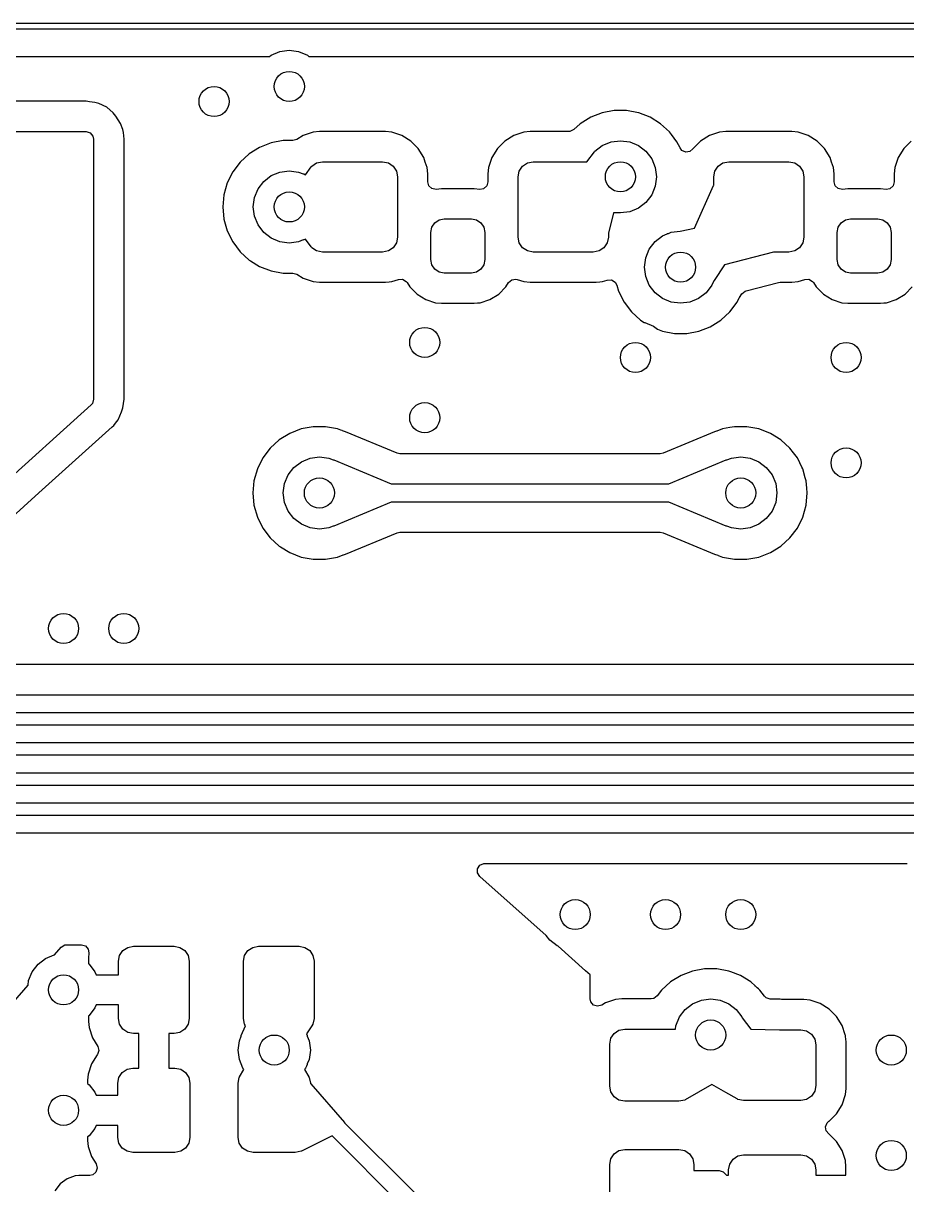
# Model space of a CAD drawing. Extents: x 90 to 175, y -109.5 to -35.9.
# Drawn here: x 140.08 to 154.76, y -55.24 to -35.95 of the extents above; entities that cross this region are included whole.
import ezdxf

# ---------------------------------------------------------------- set-up
doc = ezdxf.new("R2010")
doc.units = 0
doc.layers.add('BLACK', color=7, linetype='CONTINUOUS')

msp = doc.modelspace()

# ---------------------------------------------------------------- linework, layer by layer
at = {"layer": 'BLACK', "linetype": 'CONTINUOUS'}
for p, q in [((90, -35.95), (175, -35.95)), ((174.95, -36.05), (90.05, -36.05)), ((144.2, -36.480385), (144.344709, -36.420445)), ((144.344709, -36.420445), (144.5, -36.4)), ((144.5, -36.4), (144.655291, -36.420445)), ((144.655291, -36.420445), (144.8, -36.480385)), ((130.076214, -36.5005), (144.173786, -36.5005)), ((144.173786, -36.5005), (144.2, -36.480385)), ((144.8, -36.480385), (144.826214, -36.5005)), ((144.826214, -36.5005), (168.624281, -36.5005)), ((141.126, -37.2445), (131.124, -37.2445)), ((141.182966, -37.25269), (141.126, -37.2445)), ((141.268419, -37.264976), (141.182966, -37.25269)), ((141.268425, -37.264978), (141.268419, -37.264976)), ((141.312858, -37.278025), (141.268425, -37.264978)), ((141.335459, -37.284662), (141.312858, -37.278025)), ((141.33546, -37.284662), (141.335459, -37.284662)), ((141.335465, -37.284664), (141.33546, -37.284662)), ((141.466331, -37.34443), (141.335465, -37.284664)), ((141.466333, -37.344431), (141.466331, -37.34443)), ((141.466336, -37.344433), (141.466333, -37.344431)), ((141.57507, -37.438653), (141.466336, -37.344433)), ((149.898024, -37.3995), (149.697544, -37.436976)), ((150.101976, -37.3995), (149.898024, -37.3995)), ((150.302456, -37.436976), (150.101976, -37.3995)), ((141.575072, -37.438656), (141.57507, -37.438653)), ((141.575076, -37.438659), (141.575072, -37.438656)), ((141.62082, -37.491451), (141.575076, -37.438659)), ((141.620825, -37.491457), (141.62082, -37.491451)), ((141.620828, -37.491462), (141.620825, -37.491457)), ((141.698613, -37.612496), (141.620828, -37.491462)), ((149.507357, -37.510655), (149.333962, -37.618016)), ((149.507364, -37.510651), (149.507357, -37.510655)), ((149.697541, -37.436977), (149.507364, -37.510651)), ((149.697544, -37.436976), (149.697541, -37.436976)), ((149.697541, -37.436976), (149.697541, -37.436977)), ((150.3068, -37.438659), (150.302456, -37.436976)), ((150.492635, -37.510651), (150.3068, -37.438659)), ((150.492642, -37.510655), (150.492635, -37.510651)), ((150.666039, -37.618017), (150.492642, -37.510655)), ((131.124, -37.75), (141.126, -37.75)), ((141.126, -37.75), (141.193039, -37.769685)), ((141.193039, -37.769685), (141.238794, -37.822489)), ((141.698616, -37.612502), (141.698613, -37.612496)), ((141.732637, -37.714722), (141.698616, -37.612502)), ((141.732741, -37.715033), (141.732637, -37.714722)), ((141.743947, -37.766544), (141.732741, -37.715033)), ((141.7555, -37.874), (141.743947, -37.766544)), ((144.8972, -37.760001), (144.730668, -37.815185)), ((144.897203, -37.76), (144.8972, -37.760001)), ((144.99998, -37.749501), (144.897203, -37.76)), ((144.999998, -37.7495), (144.99998, -37.749501)), ((146.10001, -37.7495), (144.999998, -37.7495)), ((146.202795, -37.76), (146.10001, -37.7495)), ((146.202797, -37.760001), (146.202795, -37.76)), ((146.369334, -37.815186), (146.202797, -37.760001)), ((148.3972, -37.760001), (148.230668, -37.815185)), ((148.397203, -37.76), (148.3972, -37.760001)), ((148.49998, -37.749501), (148.397203, -37.76)), ((148.499998, -37.7495), (148.49998, -37.749501)), ((149.141692, -37.7495), (148.499998, -37.7495)), ((149.162425, -37.747754), (149.141692, -37.7495)), ((149.22523, -37.717138), (149.162425, -37.747754)), ((149.227546, -37.715027), (149.22523, -37.717138)), ((149.333959, -37.618019), (149.227546, -37.715027)), ((149.333962, -37.618016), (149.333959, -37.618019)), ((150.666041, -37.618019), (150.666039, -37.618017)), ((150.816762, -37.755418), (150.666041, -37.618019)), ((150.849393, -37.798629), (150.816762, -37.755418)), ((150.939673, -37.918179), (150.849393, -37.798629)), ((151.6472, -37.760001), (151.480668, -37.815185)), ((151.647203, -37.76), (151.6472, -37.760001)), ((151.74998, -37.749501), (151.647203, -37.76)), ((151.749998, -37.7495), (151.74998, -37.749501)), ((152.85001, -37.7495), (151.749998, -37.7495)), ((152.952795, -37.76), (152.85001, -37.7495)), ((152.952797, -37.760001), (152.952795, -37.76)), ((153.119334, -37.815186), (152.952797, -37.760001)), ((141.238794, -37.822489), (141.25, -37.874)), ((141.25, -37.874), (141.25, -42.194775)), ((141.7555, -39), (141.7555, -37.874)), ((144.197541, -37.936977), (144.007364, -38.010651)), ((144.197544, -37.936976), (144.197541, -37.936976)), ((144.197541, -37.936976), (144.197541, -37.936977)), ((144.398024, -37.8995), (144.197544, -37.936976)), ((144.558804, -37.8995), (144.398024, -37.8995)), ((144.6239, -37.881039), (144.558804, -37.8995)), ((144.730659, -37.815189), (144.6239, -37.881039)), ((144.730668, -37.815185), (144.730659, -37.815189)), ((146.518656, -37.907288), (146.369334, -37.815186)), ((146.642712, -38.031344), (146.518656, -37.907288)), ((148.081342, -37.907289), (147.957289, -38.031342)), ((148.230663, -37.815187), (148.081342, -37.907289)), ((148.230668, -37.815185), (148.230663, -37.815187)), ((149.575736, -38.075736), (149.7, -37.980385)), ((149.7, -37.980385), (149.844709, -37.920445)), ((149.844709, -37.920445), (150, -37.9)), ((150, -37.9), (150.155291, -37.920445)), ((150.155291, -37.920445), (150.3, -37.980385)), ((150.3, -37.980385), (150.424264, -38.075736)), ((150.99096, -38.021179), (150.939673, -37.918179)), ((151.331342, -37.907289), (151.207288, -38.031343)), ((151.480663, -37.815187), (151.331342, -37.907289)), ((151.480668, -37.815185), (151.480663, -37.815187)), ((153.268656, -37.907288), (153.119334, -37.815186)), ((153.392712, -38.031344), (153.268656, -37.907288)), ((154.831342, -37.907289), (154.707289, -38.031342)), ((143.833958, -38.118019), (143.683237, -38.255418)), ((143.83396, -38.118017), (143.833958, -38.118019)), ((144.007357, -38.010655), (143.83396, -38.118017)), ((144.007364, -38.010651), (144.007357, -38.010655)), ((146.734814, -38.180666), (146.642712, -38.031344)), ((146.759584, -38.255418), (146.734814, -38.180666)), ((147.865186, -38.180666), (147.810001, -38.347203)), ((147.865187, -38.180663), (147.865186, -38.180666)), ((147.957289, -38.031342), (147.865187, -38.180663)), ((149.441171, -38.25), (149.567622, -38.086243)), ((149.567622, -38.086243), (149.567714, -38.08619)), ((149.567714, -38.08619), (149.575736, -38.075736)), ((150.424264, -38.075736), (150.519615, -38.2)), ((151.022488, -38.061091), (150.99096, -38.021179)), ((151.086565, -38.088946), (151.022488, -38.061091)), ((151.15553, -38.077736), (151.086565, -38.088946)), ((151.201751, -38.036176), (151.15553, -38.077736)), ((151.202807, -38.037011), (151.201751, -38.036176)), ((151.207288, -38.031343), (151.202807, -38.037011)), ((153.484814, -38.180666), (153.392712, -38.031344)), ((153.509584, -38.255418), (153.484814, -38.180666)), ((154.615186, -38.180666), (154.560001, -38.347203)), ((154.615187, -38.180663), (154.615186, -38.180666)), ((154.707289, -38.031342), (154.615187, -38.180663)), ((143.683237, -38.255418), (143.560327, -38.418178)), ((144.771751, -38.46644), (144.865214, -38.334525)), ((144.865214, -38.334525), (144.866002, -38.334028)), ((144.866002, -38.334028), (144.873223, -38.323223)), ((144.873223, -38.323223), (144.954329, -38.26903)), ((144.954329, -38.26903), (145.05, -38.25)), ((145.05, -38.25), (146.05, -38.25)), ((146.05, -38.25), (146.145671, -38.26903)), ((146.145671, -38.26903), (146.226777, -38.323223)), ((146.226777, -38.323223), (146.28097, -38.404329)), ((146.789998, -38.3472), (146.759584, -38.255418)), ((146.789999, -38.347203), (146.789998, -38.3472)), ((146.800498, -38.449981), (146.789999, -38.347203)), ((147.81, -38.347204), (147.7995, -38.449983)), ((147.810001, -38.347204), (147.81, -38.347204)), ((147.810001, -38.347203), (147.810001, -38.347204)), ((148.31903, -38.404329), (148.373223, -38.323223)), ((148.373223, -38.323223), (148.454329, -38.26903)), ((148.454329, -38.26903), (148.55, -38.25)), ((148.55, -38.25), (149.441171, -38.25)), ((150.519615, -38.2), (150.579555, -38.344709)), ((150.579555, -38.344709), (150.6, -38.5)), ((151.56903, -38.404329), (151.623223, -38.323223)), ((151.623223, -38.323223), (151.704329, -38.26903)), ((151.704329, -38.26903), (151.8, -38.25)), ((151.8, -38.25), (152.8, -38.25)), ((152.8, -38.25), (152.895671, -38.26903)), ((152.895671, -38.26903), (152.976777, -38.323223)), ((152.976777, -38.323223), (153.03097, -38.404329)), ((153.539998, -38.3472), (153.509584, -38.255418)), ((153.539999, -38.347203), (153.539998, -38.3472)), ((153.550498, -38.449981), (153.539999, -38.347203)), ((154.56, -38.347204), (154.5495, -38.449983)), ((154.560001, -38.347204), (154.56, -38.347204)), ((154.560001, -38.347203), (154.560001, -38.347204)), ((143.560327, -38.418178), (143.469422, -38.600739)), ((144.075736, -38.575736), (144.2, -38.480385)), ((144.2, -38.480385), (144.344709, -38.420445)), ((144.344709, -38.420445), (144.5, -38.4)), ((144.5, -38.4), (144.655291, -38.420445)), ((144.655291, -38.420445), (144.730446, -38.451575)), ((144.730446, -38.451575), (144.731161, -38.450863)), ((144.731161, -38.450863), (144.740116, -38.450877)), ((144.740116, -38.450877), (144.740793, -38.451183)), ((144.740793, -38.451183), (144.771751, -38.46644)), ((146.28097, -38.404329), (146.3, -38.5)), ((146.3, -38.5), (146.3, -39.5)), ((146.800499, -38.449998), (146.800498, -38.449981)), ((146.800499, -38.585291), (146.800499, -38.449998)), ((147.7995, -38.449983), (147.7995, -38.58529)), ((148.3, -38.5), (148.31903, -38.404329)), ((148.3, -39.5), (148.3, -38.5)), ((150.6, -38.5), (150.579555, -38.655291)), ((151.55, -38.5), (151.56903, -38.404329)), ((151.55, -38.638922), (151.55, -38.5)), ((153.03097, -38.404329), (153.05, -38.5)), ((153.05, -38.5), (153.05, -39.5)), ((153.550499, -38.449998), (153.550498, -38.449981)), ((153.550499, -38.585291), (153.550499, -38.449998)), ((154.5495, -38.449983), (154.5495, -38.58529)), ((143.469417, -38.600752), (143.413602, -38.796917)), ((143.469422, -38.600739), (143.469417, -38.600752)), ((143.920445, -38.844709), (143.980385, -38.7)), ((143.980385, -38.7), (144.075736, -38.575736)), ((146.817523, -38.647998), (146.800499, -38.585291)), ((146.868407, -38.695879), (146.817523, -38.647998)), ((146.9371, -38.708649), (146.868407, -38.695879)), ((147.026644, -38.699501), (146.9371, -38.708649)), ((147.026662, -38.6995), (147.026644, -38.699501)), ((147.573347, -38.6995), (147.026662, -38.6995)), ((147.662898, -38.708648), (147.573347, -38.6995)), ((147.727011, -38.698084), (147.662898, -38.708648)), ((147.779815, -38.652329), (147.727011, -38.698084)), ((147.7995, -38.58529), (147.779815, -38.652329)), ((150.579555, -38.655291), (150.519615, -38.8)), ((151.228643, -39.353189), (151.545063, -38.643601)), ((151.545063, -38.643601), (151.55, -38.638922)), ((153.567523, -38.647998), (153.550499, -38.585291)), ((153.618407, -38.695879), (153.567523, -38.647998)), ((153.6871, -38.708649), (153.618407, -38.695879)), ((153.776644, -38.699501), (153.6871, -38.708649)), ((153.776662, -38.6995), (153.776644, -38.699501)), ((154.323347, -38.6995), (153.776662, -38.6995)), ((154.412898, -38.708648), (154.323347, -38.6995)), ((154.477011, -38.698084), (154.412898, -38.708648)), ((154.529815, -38.652329), (154.477011, -38.698084)), ((154.5495, -38.58529), (154.529815, -38.652329)), ((143.413602, -38.796917), (143.394785, -38.999999)), ((143.9, -39), (143.920445, -38.844709)), ((150.424264, -38.924264), (150.3, -39.019615)), ((150.519615, -38.8), (150.424264, -38.924264)), ((141.7555, -41.567763), (141.7555, -39)), ((143.394785, -38.999999), (143.394785, -39)), ((143.394785, -39), (143.413602, -39.203082)), ((143.920445, -39.155291), (143.9, -39)), ((149.887648, -39.100806), (149.803828, -39.437131)), ((149.988397, -39.100083), (149.887648, -39.100806)), ((149.991328, -39.098858), (149.988397, -39.100083)), ((150, -39.1), (149.991328, -39.098858)), ((150.155291, -39.079555), (150, -39.1)), ((150.3, -39.019615), (150.155291, -39.079555)), ((143.413602, -39.203082), (143.469417, -39.399247)), ((143.980385, -39.3), (143.920445, -39.155291)), ((144.075736, -39.424264), (143.980385, -39.3)), ((146.85, -39.425), (146.867127, -39.338896)), ((146.867127, -39.338896), (146.915901, -39.265901)), ((146.915901, -39.265901), (146.988896, -39.217127)), ((146.988896, -39.217127), (147.075, -39.2)), ((147.075, -39.2), (147.525, -39.2)), ((147.525, -39.2), (147.611104, -39.217127)), ((147.611104, -39.217127), (147.684099, -39.265901)), ((147.684099, -39.265901), (147.732873, -39.338896)), ((147.732873, -39.338896), (147.75, -39.425)), ((153.6, -39.425), (153.617127, -39.338896)), ((153.617127, -39.338896), (153.665901, -39.265901)), ((153.665901, -39.265901), (153.738896, -39.217127)), ((153.738896, -39.217127), (153.825, -39.2)), ((153.825, -39.2), (154.275, -39.2)), ((154.275, -39.2), (154.361104, -39.217127)), ((154.361104, -39.217127), (154.434099, -39.265901)), ((154.434099, -39.265901), (154.482873, -39.338896)), ((154.482873, -39.338896), (154.5, -39.425)), ((143.469417, -39.399247), (143.469422, -39.39926)), ((143.469422, -39.39926), (143.560327, -39.581821)), ((144.2, -39.519615), (144.075736, -39.424264)), ((144.344709, -39.579555), (144.2, -39.519615)), ((144.771751, -39.533557), (144.740794, -39.548815)), ((144.865213, -39.665472), (144.771751, -39.533557)), ((146.3, -39.5), (146.28097, -39.595671)), ((146.85, -39.875), (146.85, -39.425)), ((147.75, -39.425), (147.75, -39.875)), ((148.31903, -39.595671), (148.3, -39.5)), ((149.8, -39.5), (149.78097, -39.595671)), ((149.803828, -39.437131), (149.8, -39.442305)), ((149.8, -39.442305), (149.8, -39.5)), ((150.575736, -39.575736), (150.7, -39.480385)), ((150.7, -39.480385), (150.777286, -39.448372)), ((150.777286, -39.448372), (150.782156, -39.443517)), ((150.782156, -39.443517), (150.784298, -39.442865)), ((150.784298, -39.442865), (150.796552, -39.440391)), ((150.796552, -39.440391), (150.844709, -39.420445)), ((150.844709, -39.420445), (150.990495, -39.401251)), ((150.990495, -39.401251), (151.228643, -39.353189)), ((153.05, -39.5), (153.03097, -39.595671)), ((153.6, -39.875), (153.6, -39.425)), ((154.5, -39.425), (154.5, -39.875)), ((143.560327, -39.581821), (143.683237, -39.744581)), ((144.5, -39.6), (144.344709, -39.579555)), ((144.655291, -39.579555), (144.5, -39.6)), ((144.730652, -39.548339), (144.655291, -39.579555)), ((144.731859, -39.549398), (144.730652, -39.548339)), ((144.740794, -39.548815), (144.731859, -39.549398)), ((144.866481, -39.666975), (144.865213, -39.665472)), ((144.866747, -39.667085), (144.866481, -39.666975)), ((144.873223, -39.676777), (144.866747, -39.667085)), ((144.954329, -39.73097), (144.873223, -39.676777)), ((146.226777, -39.676777), (146.145671, -39.73097)), ((146.28097, -39.595671), (146.226777, -39.676777)), ((148.373223, -39.676777), (148.31903, -39.595671)), ((148.454329, -39.73097), (148.373223, -39.676777)), ((149.726777, -39.676777), (149.645671, -39.73097)), ((149.78097, -39.595671), (149.726777, -39.676777)), ((150.420445, -39.844709), (150.480385, -39.7)), ((150.480385, -39.7), (150.575736, -39.575736)), ((152.976777, -39.676777), (152.895671, -39.73097)), ((153.03097, -39.595671), (152.976777, -39.676777)), ((143.683237, -39.744581), (143.833958, -39.88198)), ((143.833958, -39.88198), (143.83396, -39.881982)), ((143.83396, -39.881982), (143.855636, -39.895403)), ((143.855636, -39.895403), (144.007363, -39.989348)), ((145.05, -39.75), (144.954329, -39.73097)), ((146.05, -39.75), (145.05, -39.75)), ((146.145671, -39.73097), (146.05, -39.75)), ((146.867127, -39.961104), (146.85, -39.875)), ((147.75, -39.875), (147.732873, -39.961104)), ((148.55, -39.75), (148.454329, -39.73097)), ((149.55, -39.75), (148.55, -39.75)), ((149.645671, -39.73097), (149.55, -39.75)), ((150.4, -40), (150.420445, -39.844709)), ((152.544815, -39.753156), (151.72901, -39.963694)), ((152.545671, -39.7529), (152.544815, -39.753156)), ((152.548966, -39.75), (152.545671, -39.7529)), ((152.8, -39.75), (152.548966, -39.75)), ((152.895671, -39.73097), (152.8, -39.75)), ((153.617127, -39.961104), (153.6, -39.875)), ((154.5, -39.875), (154.482873, -39.961104)), ((144.007363, -39.989348), (144.197544, -40.063024)), ((144.197544, -40.063024), (144.398024, -40.1005)), ((144.398024, -40.1005), (144.558804, -40.1005)), ((144.558804, -40.1005), (144.6239, -40.118961)), ((146.915901, -40.034099), (146.867127, -39.961104)), ((146.988896, -40.082873), (146.915901, -40.034099)), ((147.075, -40.1), (146.988896, -40.082873)), ((147.525, -40.1), (147.075, -40.1)), ((147.611104, -40.082873), (147.525, -40.1)), ((147.684099, -40.034099), (147.611104, -40.082873)), ((147.732873, -39.961104), (147.684099, -40.034099)), ((150.420445, -40.155291), (150.4, -40)), ((151.72901, -39.963694), (151.559633, -40.221533)), ((153.665901, -40.034099), (153.617127, -39.961104)), ((153.738896, -40.082873), (153.665901, -40.034099)), ((153.825, -40.1), (153.738896, -40.082873)), ((154.275, -40.1), (153.825, -40.1)), ((154.361104, -40.082873), (154.275, -40.1)), ((154.434099, -40.034099), (154.361104, -40.082873)), ((154.482873, -39.961104), (154.434099, -40.034099)), ((144.6239, -40.118961), (144.730659, -40.18481)), ((144.730659, -40.18481), (144.73066, -40.18481)), ((144.73066, -40.18481), (144.730666, -40.184814)), ((144.730666, -40.184814), (144.897203, -40.239999)), ((144.897203, -40.239999), (144.999991, -40.2505)), ((144.999991, -40.2505), (146.100008, -40.250499)), ((146.100008, -40.250499), (146.100016, -40.250498)), ((146.100016, -40.250498), (146.100019, -40.250498)), ((146.100019, -40.250498), (146.156302, -40.244748)), ((146.156302, -40.244748), (146.202797, -40.239999)), ((146.202797, -40.239999), (146.313091, -40.20345)), ((146.313091, -40.20345), (146.382916, -40.201049)), ((146.382916, -40.201049), (146.442959, -40.23678)), ((146.442959, -40.23678), (146.457631, -40.25606)), ((146.457631, -40.25606), (146.502029, -40.32804)), ((148.097968, -40.328044), (148.142369, -40.256058)), ((148.142369, -40.256058), (148.194315, -40.209336)), ((148.194315, -40.209336), (148.263277, -40.198113)), ((148.263277, -40.198113), (148.286905, -40.20345)), ((148.286905, -40.20345), (148.397203, -40.239999)), ((148.397203, -40.239999), (148.499991, -40.2505)), ((148.499991, -40.2505), (149.600008, -40.250499)), ((149.600008, -40.250499), (149.600016, -40.250498)), ((149.600016, -40.250498), (149.600019, -40.250498)), ((149.600019, -40.250498), (149.656302, -40.244748)), ((149.656302, -40.244748), (149.702797, -40.239999)), ((149.702797, -40.239999), (149.782186, -40.213691)), ((149.782186, -40.213691), (149.852013, -40.211289)), ((149.852013, -40.211289), (149.912055, -40.24702)), ((149.912055, -40.24702), (149.940456, -40.297462)), ((149.940456, -40.297462), (149.969417, -40.399247)), ((150.480385, -40.3), (150.420445, -40.155291)), ((150.575736, -40.424264), (150.480385, -40.3)), ((151.519615, -40.3), (151.424264, -40.424264)), ((151.550114, -40.226367), (151.519615, -40.3)), ((151.552226, -40.226566), (151.550114, -40.226367)), ((151.559633, -40.221533), (151.552226, -40.226566)), ((152.090689, -40.392415), (152.625352, -40.254432)), ((152.625352, -40.254432), (152.656338, -40.250499)), ((152.656338, -40.250499), (152.850002, -40.250499)), ((152.850002, -40.250499), (152.850008, -40.250499)), ((152.850008, -40.250499), (152.952797, -40.239999)), ((152.952797, -40.239999), (153.063091, -40.20345)), ((153.063091, -40.20345), (153.132916, -40.201049)), ((153.132916, -40.201049), (153.192959, -40.23678)), ((153.192959, -40.23678), (153.207631, -40.25606)), ((153.207631, -40.25606), (153.252029, -40.32804)), ((146.502029, -40.32804), (146.502032, -40.328044)), ((146.502032, -40.328044), (146.621955, -40.447967)), ((146.621955, -40.447967), (146.621959, -40.44797)), ((146.621959, -40.44797), (146.766294, -40.536998)), ((147.833697, -40.537003), (147.978044, -40.447968)), ((147.978044, -40.447968), (148.097968, -40.328044)), ((149.969417, -40.399247), (149.969422, -40.39926)), ((149.969422, -40.39926), (150.060327, -40.581821)), ((150.7, -40.519615), (150.575736, -40.424264)), ((151.424264, -40.424264), (151.3, -40.519615)), ((151.978982, -40.503863), (152.018044, -40.444399)), ((152.018044, -40.444399), (152.071303, -40.399175)), ((152.071303, -40.399175), (152.090689, -40.392415)), ((153.252029, -40.32804), (153.252032, -40.328044)), ((153.252032, -40.328044), (153.371955, -40.447967)), ((153.371955, -40.447967), (153.371959, -40.44797)), ((153.371959, -40.44797), (153.516294, -40.536998)), ((154.583697, -40.537003), (154.728044, -40.447968)), ((154.728044, -40.447968), (154.847968, -40.328044)), ((146.766294, -40.536998), (146.766297, -40.536999)), ((146.766297, -40.536999), (146.766303, -40.537003)), ((146.766303, -40.537003), (146.927292, -40.590349)), ((146.927292, -40.590349), (147.026655, -40.6005)), ((147.026655, -40.6005), (147.573344, -40.600499)), ((147.573344, -40.600499), (147.573352, -40.600498)), ((147.573352, -40.600498), (147.573355, -40.600498)), ((147.573355, -40.600498), (147.62776, -40.59494)), ((147.62776, -40.59494), (147.672708, -40.590349)), ((147.672708, -40.590349), (147.833697, -40.537003)), ((150.060327, -40.581821), (150.183237, -40.744581)), ((150.844709, -40.579555), (150.7, -40.519615)), ((151, -40.6), (150.844709, -40.579555)), ((151.155291, -40.579555), (151, -40.6)), ((151.3, -40.519615), (151.155291, -40.579555)), ((151.816764, -40.744579), (151.939673, -40.581821)), ((151.939673, -40.581821), (151.975301, -40.510266)), ((151.975301, -40.510266), (151.978982, -40.503863)), ((153.516294, -40.536998), (153.516297, -40.536999)), ((153.516297, -40.536999), (153.516303, -40.537003)), ((153.516303, -40.537003), (153.677292, -40.590349)), ((153.677292, -40.590349), (153.776655, -40.6005)), ((153.776655, -40.6005), (154.323344, -40.600499)), ((154.323344, -40.600499), (154.323352, -40.600498)), ((154.323352, -40.600498), (154.323355, -40.600498)), ((154.323355, -40.600498), (154.37776, -40.59494)), ((154.37776, -40.59494), (154.422708, -40.590349)), ((154.422708, -40.590349), (154.583697, -40.537003)), ((150.183237, -40.744581), (150.333958, -40.88198)), ((150.333958, -40.88198), (150.33396, -40.881982)), ((150.33396, -40.881982), (150.393593, -40.918904)), ((151.492637, -40.989348), (151.666041, -40.881981)), ((151.666041, -40.881981), (151.816764, -40.744579)), ((150.393593, -40.918904), (150.405291, -40.920445)), ((150.405291, -40.920445), (150.55, -40.980385)), ((150.55, -40.980385), (150.617067, -41.031847)), ((150.617067, -41.031847), (150.697544, -41.063024)), ((150.697544, -41.063024), (150.898024, -41.1005)), ((151.101976, -41.1005), (151.302456, -41.063024)), ((151.302456, -41.063024), (151.492637, -40.989348)), ((150.898024, -41.1005), (150.898026, -41.1005)), ((150.898026, -41.1005), (151.101974, -41.1005)), ((151.101974, -41.1005), (151.101976, -41.1005)), ((141.7555, -42.194775), (141.7555, -41.567763)), ((141.25, -42.194775), (141.230315, -42.261814)), ((141.735024, -42.337191), (141.7555, -42.194775)), ((141.208952, -42.286943), (138.785369, -44.468168)), ((141.230315, -42.261814), (141.208952, -42.286943)), ((141.655567, -42.535111), (141.715338, -42.404234)), ((141.715338, -42.404234), (141.735023, -42.337195)), ((141.735023, -42.337195), (141.735024, -42.337191)), ((141.583163, -42.627209), (141.61545, -42.58923)), ((141.61545, -42.58923), (141.655567, -42.535111)), ((140.338978, -43.75), (141.55965, -42.651395)), ((141.55965, -42.651395), (141.583163, -42.627209)), ((144.507357, -42.760655), (144.33396, -42.868017)), ((144.507364, -42.760651), (144.507357, -42.760655)), ((144.697541, -42.686977), (144.507364, -42.760651)), ((144.697544, -42.686976), (144.697541, -42.686976)), ((144.697541, -42.686976), (144.697541, -42.686977)), ((144.898024, -42.6495), (144.697544, -42.686976)), ((145.101976, -42.6495), (144.898024, -42.6495)), ((145.301958, -42.686883), (145.101976, -42.6495)), ((145.302461, -42.686977), (145.301958, -42.686883)), ((145.357979, -42.708485), (145.302461, -42.686977)), ((145.377721, -42.713674), (145.357979, -42.708485)), ((145.377664, -42.713907), (145.377721, -42.713674)), ((145.383584, -42.715372), (145.377664, -42.713907)), ((145.434819, -42.733551), (145.383584, -42.715372)), ((146.290209, -43.089962), (145.434819, -42.733551)), ((151.565159, -42.733559), (150.709792, -43.089962)), ((151.565165, -42.733557), (151.565159, -42.733559)), ((151.597816, -42.72515), (151.565165, -42.733557)), ((151.604758, -42.72292), (151.597816, -42.72515)), ((151.697538, -42.686977), (151.604758, -42.72292)), ((151.697542, -42.686976), (151.697538, -42.686977)), ((151.815443, -42.664937), (151.697542, -42.686976)), ((151.898024, -42.6495), (151.815443, -42.664937)), ((152.101976, -42.6495), (151.898024, -42.6495)), ((152.302456, -42.686976), (152.101976, -42.6495)), ((152.371052, -42.71355), (152.302456, -42.686976)), ((152.492635, -42.760651), (152.371052, -42.71355)), ((152.492642, -42.760655), (152.492635, -42.760651)), ((152.666039, -42.868017), (152.492642, -42.760655)), ((144.183237, -43.005418), (144.060327, -43.168178)), ((144.333958, -42.868019), (144.183237, -43.005418)), ((144.33396, -42.868017), (144.333958, -42.868019)), ((152.666041, -42.868019), (152.666039, -42.868017)), ((152.816762, -43.005418), (152.666041, -42.868019)), ((152.875674, -43.08343), (152.816762, -43.005418)), ((144.060327, -43.168178), (143.969422, -43.350739)), ((144.7, -43.230385), (144.844709, -43.170445)), ((144.844709, -43.170445), (145, -43.15)), ((145, -43.15), (145.155291, -43.170445)), ((145.155291, -43.170445), (145.230153, -43.201454)), ((145.230153, -43.201454), (145.231454, -43.200158)), ((145.231454, -43.200158), (145.240409, -43.200172)), ((145.240409, -43.200172), (145.240415, -43.200174)), ((145.240415, -43.200174), (146.1928, -43.597)), ((146.337901, -43.0995), (146.290209, -43.089962)), ((146.746202, -43.0995), (146.337901, -43.0995)), ((146.75, -43.1), (146.746202, -43.0995)), ((146.753798, -43.0995), (146.75, -43.1)), ((150.6621, -43.0995), (146.753798, -43.0995)), ((150.709792, -43.089962), (150.6621, -43.0995)), ((150.8072, -43.597), (151.759585, -43.200173)), ((151.759585, -43.200173), (151.768539, -43.200155)), ((151.768539, -43.200155), (151.769844, -43.201454)), ((151.769844, -43.201454), (151.844709, -43.170445)), ((151.844709, -43.170445), (152, -43.15)), ((152, -43.15), (152.155291, -43.170445)), ((152.155291, -43.170445), (152.3, -43.230385)), ((152.939673, -43.168179), (152.875674, -43.08343)), ((152.945565, -43.180012), (152.939673, -43.168179)), ((153.016351, -43.322171), (152.945565, -43.180012)), ((143.969417, -43.350752), (143.913602, -43.546917)), ((143.969422, -43.350739), (143.969417, -43.350752)), ((144.480385, -43.45), (144.575736, -43.325736)), ((144.575736, -43.325736), (144.7, -43.230385)), ((152.3, -43.230385), (152.424264, -43.325736)), ((152.424264, -43.325736), (152.519615, -43.45)), ((153.030582, -43.35075), (153.016351, -43.322171)), ((153.071965, -43.496195), (153.030582, -43.35075)), ((143.913602, -43.546917), (143.894785, -43.749999)), ((144.420445, -43.594709), (144.480385, -43.45)), ((152.519615, -43.45), (152.579555, -43.594709)), ((153.086397, -43.546917), (153.071965, -43.496195)), ((153.097783, -43.669799), (153.086397, -43.546917)), ((139.123531, -44.843903), (140.338978, -43.75)), ((143.894785, -43.749999), (143.894785, -43.75)), ((143.894785, -43.75), (143.913602, -43.953082)), ((144.4, -43.75), (144.420445, -43.594709)), ((144.420445, -43.905291), (144.4, -43.75)), ((146.1928, -43.597), (146.195788, -43.6)), ((146.195788, -43.6), (150.803231, -43.6)), ((150.803231, -43.6), (150.803427, -43.599527)), ((150.803427, -43.599527), (150.8072, -43.597)), ((152.579555, -43.594709), (152.6, -43.75)), ((152.6, -43.75), (152.579555, -43.905291)), ((153.086397, -43.953083), (153.105215, -43.75)), ((153.105215, -43.75), (153.097783, -43.669799)), ((143.913602, -43.953082), (143.969417, -44.149247)), ((144.480385, -44.05), (144.420445, -43.905291)), ((146.1928, -43.902999), (145.240415, -44.299825)), ((146.196573, -43.900472), (146.1928, -43.902999)), ((146.196769, -43.9), (146.196573, -43.900472)), ((150.804213, -43.9), (146.196769, -43.9)), ((150.8072, -43.902999), (150.804213, -43.9)), ((151.759584, -44.299825), (150.8072, -43.902999)), ((152.579555, -43.905291), (152.519615, -44.05)), ((153.030582, -44.14925), (153.086397, -43.953083)), ((143.969417, -44.149247), (143.969422, -44.14926)), ((143.969422, -44.14926), (144.060327, -44.331821)), ((144.575736, -44.174264), (144.480385, -44.05)), ((152.519615, -44.05), (152.424264, -44.174264)), ((152.939673, -44.331821), (153.030582, -44.14925)), ((144.060327, -44.331821), (144.183237, -44.494581)), ((144.7, -44.269615), (144.575736, -44.174264)), ((144.844709, -44.329555), (144.7, -44.269615)), ((145, -44.35), (144.844709, -44.329555)), ((145.155291, -44.329555), (145, -44.35)), ((145.230155, -44.298545), (145.155291, -44.329555)), ((145.23146, -44.299844), (145.230155, -44.298545)), ((145.240415, -44.299825), (145.23146, -44.299844)), ((151.75959, -44.299827), (151.759584, -44.299825)), ((151.768545, -44.299841), (151.75959, -44.299827)), ((151.769844, -44.298545), (151.768545, -44.299841)), ((151.844709, -44.329555), (151.769844, -44.298545)), ((152, -44.35), (151.844709, -44.329555)), ((152.155291, -44.329555), (152, -44.35)), ((152.3, -44.269615), (152.155291, -44.329555)), ((152.424264, -44.174264), (152.3, -44.269615)), ((152.816764, -44.494579), (152.939673, -44.331821)), ((144.183237, -44.494581), (144.333958, -44.63198)), ((145.434838, -44.766441), (146.290208, -44.410038)), ((146.290208, -44.410038), (146.3379, -44.4005)), ((146.3379, -44.4005), (150.6621, -44.4005)), ((150.6621, -44.4005), (150.709792, -44.410038)), ((150.709792, -44.410038), (151.565167, -44.766443)), ((152.666041, -44.631981), (152.816764, -44.494579)), ((144.333958, -44.63198), (144.33396, -44.631982)), ((144.33396, -44.631982), (144.354441, -44.644663)), ((144.354441, -44.644663), (144.507363, -44.739348)), ((144.507363, -44.739348), (144.697544, -44.813024)), ((152.302456, -44.813024), (152.492637, -44.739348)), ((152.492637, -44.739348), (152.666041, -44.631981)), ((144.697544, -44.813024), (144.898024, -44.8505)), ((144.898024, -44.8505), (144.898026, -44.8505)), ((144.898026, -44.8505), (145.101974, -44.8505)), ((145.101974, -44.8505), (145.101976, -44.8505)), ((145.101976, -44.8505), (145.302456, -44.813024)), ((145.302456, -44.813024), (145.395251, -44.777075)), ((145.395251, -44.777075), (145.402172, -44.77485)), ((145.402172, -44.77485), (145.434838, -44.766441)), ((151.565167, -44.766443), (151.565173, -44.766445)), ((151.565173, -44.766445), (151.565174, -44.766446)), ((151.565174, -44.766446), (151.616416, -44.784627)), ((151.616416, -44.784627), (151.622334, -44.786092)), ((151.622334, -44.786092), (151.622275, -44.786326)), ((151.622275, -44.786326), (151.64202, -44.791514)), ((151.64202, -44.791514), (151.697538, -44.813022)), ((151.697538, -44.813022), (151.697539, -44.813022)), ((151.697539, -44.813022), (151.697544, -44.813024)), ((151.697544, -44.813024), (151.898024, -44.8505)), ((151.898024, -44.8505), (151.898026, -44.8505)), ((151.898026, -44.8505), (152.101974, -44.8505)), ((152.101974, -44.8505), (152.101976, -44.8505)), ((152.101976, -44.8505), (152.302456, -44.813024)), ((140.746202, -46.5995), (139.753798, -46.5995)), ((140.75, -46.6), (140.746202, -46.5995)), ((140.753798, -46.5995), (140.75, -46.6)), ((141.746202, -46.5995), (140.753798, -46.5995)), ((141.75, -46.6), (141.746202, -46.5995)), ((141.753798, -46.5995), (141.75, -46.6)), ((156.216392, -46.5995), (141.753798, -46.5995)), ((122.75, -47.1), (156.25, -47.1)), ((156.187868, -47.4), (122.812132, -47.4)), ((124.047918, -47.6), (156.042894, -47.6)), ((155.980762, -47.9), (124.11005, -47.9)), ((126.5, -48.1), (155.5, -48.1)), ((155.437868, -48.4), (126.562132, -48.4)), ((136.25, -48.6), (155.292894, -48.6)), ((155.230762, -48.9), (136.312132, -48.9)), ((136.5, -49.1), (155.085788, -49.1)), ((155.023656, -49.4), (136.562132, -49.4)), ((147.626931, -49.988064), (147.665446, -49.929768)), ((147.665446, -49.929768), (147.729363, -49.901549)), ((147.729363, -49.901549), (147.745457, -49.9005)), ((147.745457, -49.9005), (154.76498, -49.9005)), ((147.626048, -50.057928), (147.626931, -49.988064)), ((147.663075, -50.117178), (147.626048, -50.057928)), ((148.768753, -51.100003), (147.663075, -50.117178)), ((148.825736, -51.174264), (148.768753, -51.100003)), ((140.60166, -51.419529), (140.712948, -51.292344)), ((140.712948, -51.292344), (140.771908, -51.254855)), ((140.771908, -51.254855), (140.806268, -51.25)), ((140.806268, -51.25), (141.048175, -51.25)), ((141.048175, -51.25), (141.115214, -51.269685)), ((141.115214, -51.269685), (141.160969, -51.322489)), ((141.735723, -51.348223), (141.816829, -51.29403)), ((141.816829, -51.29403), (141.9125, -51.275)), ((141.9125, -51.275), (142.5875, -51.275)), ((142.5875, -51.275), (142.683171, -51.29403)), ((142.683171, -51.29403), (142.764277, -51.348223)), ((143.810723, -51.348223), (143.891829, -51.29403)), ((143.891829, -51.29403), (143.9875, -51.275)), ((143.9875, -51.275), (144.6625, -51.275)), ((144.6625, -51.275), (144.758171, -51.29403)), ((144.758171, -51.29403), (144.839277, -51.348223)), ((148.95, -51.269615), (148.825736, -51.174264)), ((148.967915, -51.277035), (148.95, -51.269615)), ((149.423111, -51.681654), (148.967915, -51.277035)), ((140.325736, -51.575736), (140.45, -51.480385)), ((140.45, -51.480385), (140.594709, -51.420445)), ((140.594709, -51.420445), (140.60166, -51.419529)), ((141.160969, -51.322489), (141.171533, -51.386603)), ((141.171533, -51.386603), (141.1625, -51.475013)), ((141.1625, -51.475013), (141.1625, -51.566709)), ((141.6625, -51.525), (141.68153, -51.429329)), ((141.68153, -51.429329), (141.735723, -51.348223)), ((142.764277, -51.348223), (142.81847, -51.429329)), ((142.81847, -51.429329), (142.8375, -51.525)), ((143.7375, -51.525), (143.75653, -51.429329)), ((143.75653, -51.429329), (143.810723, -51.348223)), ((144.839277, -51.348223), (144.89347, -51.429329)), ((144.89347, -51.429329), (144.9125, -51.525)), ((140.230385, -51.7), (140.325736, -51.575736)), ((141.1625, -51.566709), (141.174264, -51.575736)), ((141.174264, -51.575736), (141.269615, -51.7)), ((141.6625, -51.75), (141.6625, -51.525)), ((142.8375, -51.525), (142.8375, -52.475)), ((143.7375, -52.475), (143.7375, -51.525)), ((144.9125, -51.525), (144.9125, -52.475)), ((149.5, -51.75), (149.423111, -51.681654)), ((151.197541, -51.686977), (151.007364, -51.760651)), ((151.197544, -51.686976), (151.197541, -51.686976)), ((151.197541, -51.686976), (151.197541, -51.686977)), ((151.398024, -51.6495), (151.197544, -51.686976)), ((151.601976, -51.6495), (151.398024, -51.6495)), ((151.802456, -51.686976), (151.601976, -51.6495)), ((151.836075, -51.7), (151.802456, -51.686976)), ((140.159962, -51.924327), (140.170445, -51.844709)), ((140.170445, -51.844709), (140.230385, -51.7)), ((141.269615, -51.7), (141.290326, -51.75)), ((141.290326, -51.75), (141.6625, -51.75)), ((149.5, -52.149165), (149.5, -51.75)), ((150.833958, -51.868019), (150.683237, -52.005419)), ((150.83396, -51.868017), (150.833958, -51.868019)), ((151.007357, -51.760655), (150.83396, -51.868017)), ((151.007364, -51.760651), (151.007357, -51.760655)), ((151.992635, -51.760651), (151.836075, -51.7)), ((151.992642, -51.760655), (151.992635, -51.760651)), ((152.166039, -51.868017), (151.992642, -51.760655)), ((152.166041, -51.868019), (152.166039, -51.868017)), ((152.237626, -51.933277), (152.166041, -51.868019)), ((139.148516, -53.080268), (140.159962, -51.924327)), ((150.683237, -52.005419), (150.611641, -52.100227)), ((152.241692, -51.936677), (152.237626, -51.933277)), ((152.24884, -51.942154), (152.241692, -51.936677)), ((152.271545, -51.964198), (152.24884, -51.942154)), ((152.292319, -51.983136), (152.271545, -51.964198)), ((152.316764, -52.005421), (152.292319, -51.983136)), ((152.316766, -52.005424), (152.316764, -52.005421)), ((152.391719, -52.104677), (152.316766, -52.005424)), ((141.290326, -52.25), (141.269615, -52.3)), ((141.6625, -52.25), (141.290326, -52.25)), ((141.6625, -52.475), (141.6625, -52.25)), ((149.510271, -52.198579), (149.5, -52.149165)), ((149.55504, -52.252221), (149.510271, -52.198579)), ((149.621704, -52.273144), (149.55504, -52.252221)), ((149.689096, -52.254704), (149.621704, -52.273144)), ((149.753159, -52.215189), (149.689096, -52.254704)), ((149.753168, -52.215185), (149.753159, -52.215189)), ((149.9197, -52.160001), (149.753168, -52.215185)), ((149.919703, -52.16), (149.9197, -52.160001)), ((150.02248, -52.149501), (149.919703, -52.16)), ((150.022498, -52.1495), (150.02248, -52.149501)), ((150.512687, -52.1495), (150.022498, -52.1495)), ((150.555532, -52.141863), (150.512687, -52.1495)), ((150.611641, -52.100227), (150.555532, -52.141863)), ((151.075736, -52.325736), (151.2, -52.230385)), ((151.2, -52.230385), (151.344709, -52.170445)), ((151.344709, -52.170445), (151.5, -52.15)), ((151.5, -52.15), (151.655291, -52.170445)), ((151.655291, -52.170445), (151.8, -52.230385)), ((151.8, -52.230385), (151.924264, -52.325736)), ((152.421802, -52.133066), (152.391719, -52.104677)), ((152.488484, -52.153931), (152.421802, -52.133066)), ((152.652306, -52.156823), (152.488484, -52.153931)), ((152.674457, -52.160408), (152.652306, -52.156823)), ((152.694264, -52.162), (152.674457, -52.160408)), ((153.047509, -52.162), (152.694264, -52.162)), ((153.047516, -52.162), (153.047509, -52.162)), ((153.150295, -52.1725), (153.047516, -52.162)), ((153.150297, -52.172501), (153.150295, -52.1725)), ((153.316834, -52.227686), (153.150297, -52.172501)), ((153.466156, -52.319788), (153.316834, -52.227686)), ((141.174264, -52.424264), (141.162501, -52.43329)), ((141.162501, -52.43329), (141.162501, -52.524986)), ((141.269615, -52.3), (141.174264, -52.424264)), ((150.920445, -52.594709), (150.980385, -52.45)), ((150.980385, -52.45), (151.075736, -52.325736)), ((151.924264, -52.325736), (152.019615, -52.45)), ((152.019615, -52.45), (152.024906, -52.462773)), ((153.590212, -52.443844), (153.466156, -52.319788)), ((153.682314, -52.593166), (153.590212, -52.443844)), ((141.162501, -52.524986), (141.172994, -52.627697)), ((141.172994, -52.627697), (141.228141, -52.794119)), ((141.68153, -52.570671), (141.6625, -52.475)), ((141.735723, -52.651777), (141.68153, -52.570671)), ((141.816829, -52.70597), (141.735723, -52.651777)), ((142.764277, -52.651777), (142.683171, -52.70597)), ((142.81847, -52.570671), (142.764277, -52.651777)), ((142.8375, -52.475), (142.81847, -52.570671)), ((143.70038, -52.759585), (143.770016, -52.599799)), ((143.75653, -52.570671), (143.7375, -52.475)), ((143.759851, -52.575641), (143.75653, -52.570671)), ((143.75995, -52.578059), (143.759851, -52.575641)), ((143.770016, -52.599799), (143.75995, -52.578059)), ((144.874501, -52.599093), (144.785496, -52.732909)), ((144.874521, -52.59903), (144.874501, -52.599093)), ((144.89347, -52.570671), (144.874521, -52.59903)), ((144.9125, -52.475), (144.89347, -52.570671)), ((149.976829, -52.66903), (150.0725, -52.65)), ((150.0725, -52.65), (150.913166, -52.65)), ((150.913166, -52.65), (150.920445, -52.594709)), ((152.024906, -52.462773), (152.165201, -52.653804)), ((153.732406, -52.744334), (153.682314, -52.593166)), ((141.228141, -52.794119), (141.228143, -52.794124)), ((141.228143, -52.794124), (141.31705, -52.938264)), ((141.9125, -52.725), (141.816829, -52.70597)), ((142, -52.725), (141.9125, -52.725)), ((142, -53.3), (142, -52.725)), ((142.5875, -52.725), (142.5, -52.725)), ((142.5, -52.725), (142.5, -53.3)), ((142.683171, -52.70597), (142.5875, -52.725)), ((143.65, -53), (143.670445, -52.844709)), ((143.670445, -52.844709), (143.701484, -52.769772)), ((143.700334, -52.768618), (143.700348, -52.759663)), ((143.701484, -52.769772), (143.700334, -52.768618)), ((143.700348, -52.759663), (143.70038, -52.759585)), ((144.785496, -52.732909), (144.798681, -52.75915)), ((144.799333, -52.768081), (144.798306, -52.769268)), ((144.798306, -52.769268), (144.829555, -52.844709)), ((144.798681, -52.75915), (144.799333, -52.768081)), ((144.829555, -52.844709), (144.85, -53)), ((149.8225, -52.9), (149.84153, -52.804329)), ((149.84153, -52.804329), (149.895723, -52.723223)), ((149.895723, -52.723223), (149.976829, -52.66903)), ((152.165201, -52.653804), (152.643388, -52.662245)), ((152.643388, -52.662245), (152.643974, -52.6625)), ((152.643974, -52.6625), (152.9975, -52.6625)), ((152.9975, -52.6625), (153.093171, -52.68153)), ((153.093171, -52.68153), (153.174277, -52.735723)), ((153.174277, -52.735723), (153.22847, -52.816829)), ((153.22847, -52.816829), (153.2475, -52.9125)), ((153.737498, -52.7597), (153.732406, -52.744334)), ((153.737499, -52.759703), (153.737498, -52.7597)), ((153.73924, -52.776751), (153.737499, -52.759703)), ((153.747999, -52.862492), (153.73924, -52.776751)), ((141.33549, -53.005657), (141.314567, -53.07232)), ((141.31705, -52.938264), (141.33549, -53.005657)), ((143.670445, -53.155291), (143.65, -53)), ((144.85, -53), (144.829555, -53.155291)), ((149.8225, -53.6), (149.8225, -52.9)), ((153.2475, -52.9125), (153.2475, -53.5875)), ((153.748, -53.637509), (153.747999, -52.862492)), ((141.307686, -53.08165), (141.215643, -53.230875)), ((141.30878, -53.080268), (141.307686, -53.08165)), ((141.314567, -53.07232), (141.30878, -53.080268)), ((143.730385, -53.3), (143.670445, -53.155291)), ((144.829555, -53.155291), (144.798291, -53.230767)), ((141.160493, -53.397309), (141.15, -53.500013)), ((141.160494, -53.397302), (141.160493, -53.397309)), ((141.215641, -53.23088), (141.160494, -53.397302)), ((141.215643, -53.230875), (141.215641, -53.23088)), ((141.66903, -53.454329), (141.723223, -53.373223)), ((141.723223, -53.373223), (141.804329, -53.31903)), ((141.804329, -53.31903), (141.9, -53.3)), ((141.9, -53.3), (142, -53.3)), ((142.5, -53.3), (142.6, -53.3)), ((142.6, -53.3), (142.695671, -53.31903)), ((142.695671, -53.31903), (142.776777, -53.373223)), ((142.776777, -53.373223), (142.83097, -53.454329)), ((143.673603, -53.446323), (143.745756, -53.320032)), ((143.745756, -53.320032), (143.730385, -53.3)), ((144.769615, -53.3), (144.754242, -53.320033)), ((144.754242, -53.320033), (144.826395, -53.446322)), ((144.784104, -53.265018), (144.769615, -53.3)), ((144.797738, -53.241148), (144.784104, -53.265018)), ((144.79839, -53.239816), (144.797738, -53.241148)), ((144.798291, -53.230767), (144.798385, -53.230861)), ((144.798385, -53.230861), (144.79839, -53.239816)), ((141.15, -53.500013), (141.15, -53.557117)), ((141.15, -53.557117), (141.174264, -53.575736)), ((141.174264, -53.575736), (141.269615, -53.7)), ((141.65, -53.55), (141.66903, -53.454329)), ((141.65, -53.75), (141.65, -53.55)), ((142.83097, -53.454329), (142.85, -53.55)), ((142.85, -53.55), (142.85, -54.45)), ((143.65, -53.55), (143.66903, -53.454329)), ((143.65, -54.45), (143.65, -53.55)), ((143.66903, -53.454329), (143.673141, -53.448176)), ((143.673141, -53.448176), (143.673603, -53.446323)), ((144.826395, -53.446322), (144.826577, -53.447754)), ((144.826577, -53.447754), (144.83097, -53.454329)), ((144.83097, -53.454329), (144.85, -53.55)), ((144.85, -53.55), (144.85, -53.556662)), ((144.85, -53.556662), (144.857113, -53.560549)), ((144.857113, -53.560549), (145.417096, -54.203897)), ((149.84153, -53.695671), (149.8225, -53.6)), ((151.518198, -53.573855), (151.076177, -53.826395)), ((151.748996, -53.70405), (151.518198, -53.573855)), ((153.2475, -53.5875), (153.22847, -53.683171)), ((141.269615, -53.7), (141.290326, -53.75)), ((141.290326, -53.75), (141.65, -53.75)), ((149.895723, -53.776777), (149.84153, -53.695671)), ((149.976829, -53.83097), (149.895723, -53.776777)), ((151.940754, -53.812223), (151.748996, -53.70405)), ((153.174277, -53.764277), (153.093171, -53.81847)), ((153.22847, -53.683171), (153.174277, -53.764277)), ((153.682314, -53.906834), (153.737499, -53.740297)), ((153.737499, -53.740297), (153.748, -53.637509)), ((150.0725, -53.85), (149.976829, -53.83097)), ((150.9725, -53.85), (150.0725, -53.85)), ((151.068171, -53.83097), (150.9725, -53.85)), ((151.074745, -53.826576), (151.068171, -53.83097)), ((151.076177, -53.826395), (151.074745, -53.826576)), ((151.944112, -53.814117), (151.940754, -53.812223)), ((151.9461, -53.814642), (151.944112, -53.814117)), ((151.951829, -53.81847), (151.9461, -53.814642)), ((152.0475, -53.8375), (151.951829, -53.81847)), ((152.9975, -53.8375), (152.0475, -53.8375)), ((153.093171, -53.81847), (152.9975, -53.8375)), ((153.590212, -54.056156), (153.682314, -53.906834)), ((153.432743, -54.208336), (153.462844, -54.182254)), ((153.462844, -54.182254), (153.466156, -54.180212)), ((153.466156, -54.180212), (153.590212, -54.056156)), ((141.269615, -54.3), (141.174264, -54.424264)), ((141.290326, -54.25), (141.269615, -54.3)), ((141.65, -54.25), (141.290326, -54.25)), ((141.65, -54.45), (141.65, -54.25)), ((145.417096, -54.203897), (145.417634, -54.205502)), ((145.417634, -54.205502), (146.606066, -55.393934)), ((153.404897, -54.272417), (153.432743, -54.208336)), ((153.416117, -54.34138), (153.404897, -54.272417)), ((153.460317, -54.390524), (153.416117, -54.34138)), ((141.174264, -54.424264), (141.150001, -54.442881)), ((141.150001, -54.442881), (141.150001, -54.499986)), ((141.150001, -54.499986), (141.160494, -54.602697)), ((141.66903, -54.545671), (141.65, -54.45)), ((141.723223, -54.626777), (141.66903, -54.545671)), ((142.83097, -54.545671), (142.776777, -54.626777)), ((142.85, -54.45), (142.83097, -54.545671)), ((143.66903, -54.545671), (143.65, -54.45)), ((143.723223, -54.626777), (143.66903, -54.545671)), ((145.21042, -54.425114), (144.704975, -54.676345)), ((145.21191, -54.424042), (145.21042, -54.425114)), ((146.35, -55.562132), (145.21191, -54.424042)), ((153.460177, -54.390702), (153.460317, -54.390524)), ((153.461213, -54.391521), (153.460177, -54.390702)), ((153.462839, -54.393329), (153.461213, -54.391521)), ((153.465841, -54.395181), (153.462839, -54.393329)), ((153.465844, -54.395183), (153.465841, -54.395181)), ((153.589815, -54.519154), (153.465844, -54.395183)), ((153.681856, -54.668375), (153.589815, -54.519154)), ((141.160494, -54.602697), (141.215641, -54.769119)), ((141.215641, -54.769119), (141.215643, -54.769124)), ((141.215643, -54.769124), (141.290758, -54.890903)), ((141.804329, -54.68097), (141.723223, -54.626777)), ((141.9, -54.7), (141.804329, -54.68097)), ((142.6, -54.7), (141.9, -54.7)), ((142.695671, -54.68097), (142.6, -54.7)), ((142.776777, -54.626777), (142.695671, -54.68097)), ((143.804329, -54.68097), (143.723223, -54.626777)), ((143.9, -54.7), (143.804329, -54.68097)), ((144.6, -54.7), (143.9, -54.7)), ((144.695671, -54.68097), (144.6, -54.7)), ((144.702319, -54.676527), (144.695671, -54.68097)), ((144.704975, -54.676345), (144.702319, -54.676527)), ((149.84153, -54.804329), (149.895723, -54.723223)), ((149.895723, -54.723223), (149.976829, -54.66903)), ((149.976829, -54.66903), (150.0725, -54.65)), ((150.0725, -54.65), (150.9725, -54.65)), ((150.9725, -54.65), (151.068171, -54.66903)), ((151.068171, -54.66903), (151.149277, -54.723223)), ((151.149277, -54.723223), (151.20347, -54.804329)), ((151.870723, -54.810723), (151.951829, -54.75653)), ((151.951829, -54.75653), (152.0475, -54.7375)), ((152.0475, -54.7375), (152.9975, -54.7375)), ((152.9975, -54.7375), (153.093171, -54.75653)), ((153.093171, -54.75653), (153.174277, -54.810723)), ((153.681858, -54.66838), (153.681856, -54.668375)), ((153.737005, -54.834802), (153.681858, -54.66838)), ((141.309198, -54.958295), (141.288276, -55.024959)), ((141.290758, -54.890903), (141.309198, -54.958295)), ((149.8225, -54.9), (149.84153, -54.804329)), ((149.8225, -55.6), (149.8225, -54.9)), ((151.20347, -54.804329), (151.2225, -54.9)), ((151.2225, -54.9), (151.2225, -55)), ((151.7975, -54.9875), (151.81653, -54.891829)), ((151.81653, -54.891829), (151.870723, -54.810723)), ((153.174277, -54.810723), (153.22847, -54.891829)), ((153.22847, -54.891829), (153.2475, -54.9875)), ((153.747498, -54.937513), (153.737005, -54.834802)), ((153.747499, -54.937528), (153.747498, -54.937513)), ((153.747499, -55.075), (153.747499, -54.937528)), ((140.807906, -55.136649), (140.692812, -55.222809)), ((140.807913, -55.136645), (140.807906, -55.136649)), ((140.94262, -55.086403), (140.807913, -55.136645)), ((140.942627, -55.086401), (140.94262, -55.086403)), ((141.002155, -55.08), (140.942627, -55.086401)), ((141.185219, -55.08), (141.002155, -55.08)), ((141.234634, -55.069729), (141.185219, -55.08)), ((141.288276, -55.024959), (141.234634, -55.069729)), ((151.2225, -55), (151.6385, -55)), ((151.6385, -55), (151.705539, -55.019685)), ((151.705539, -55.019685), (151.72394, -55.040921)), ((151.72394, -55.040921), (151.726181, -55.038681)), ((151.726181, -55.038681), (151.7625, -55.075)), ((151.7625, -55.075), (151.7975, -55.075)), ((151.7975, -55.075), (151.7975, -54.9875)), ((153.2475, -54.9875), (153.2475, -55.075)), ((153.2475, -55.075), (153.747499, -55.075)), ((140.692809, -55.222812), (140.606649, -55.337906)), ((140.692812, -55.222809), (140.692809, -55.222812))]:
    msp.add_line(p, q, dxfattribs=at)
at = {"layer": 'BLACK'}
for centre in [(144.5, -37), (143.25, -37.25), (150, -38.5), (144.5, -39), (151, -40), (146.75, -41.25), (150.25, -41.5), (153.75, -41.5), (146.75, -42.5), (153.75, -43.25), (145, -43.75), (152, -43.75), (140.75, -46), (141.75, -46), (149.25, -50.75), (150.75, -50.75), (152, -50.75), (140.75, -52), (151.5, -52.75), (144.25, -53), (154.5, -53), (140.75, -54), (154.5, -54.75)]:
    msp.add_circle(centre, 0.25, dxfattribs=at)

doc.saveas('drawing.dxf')
